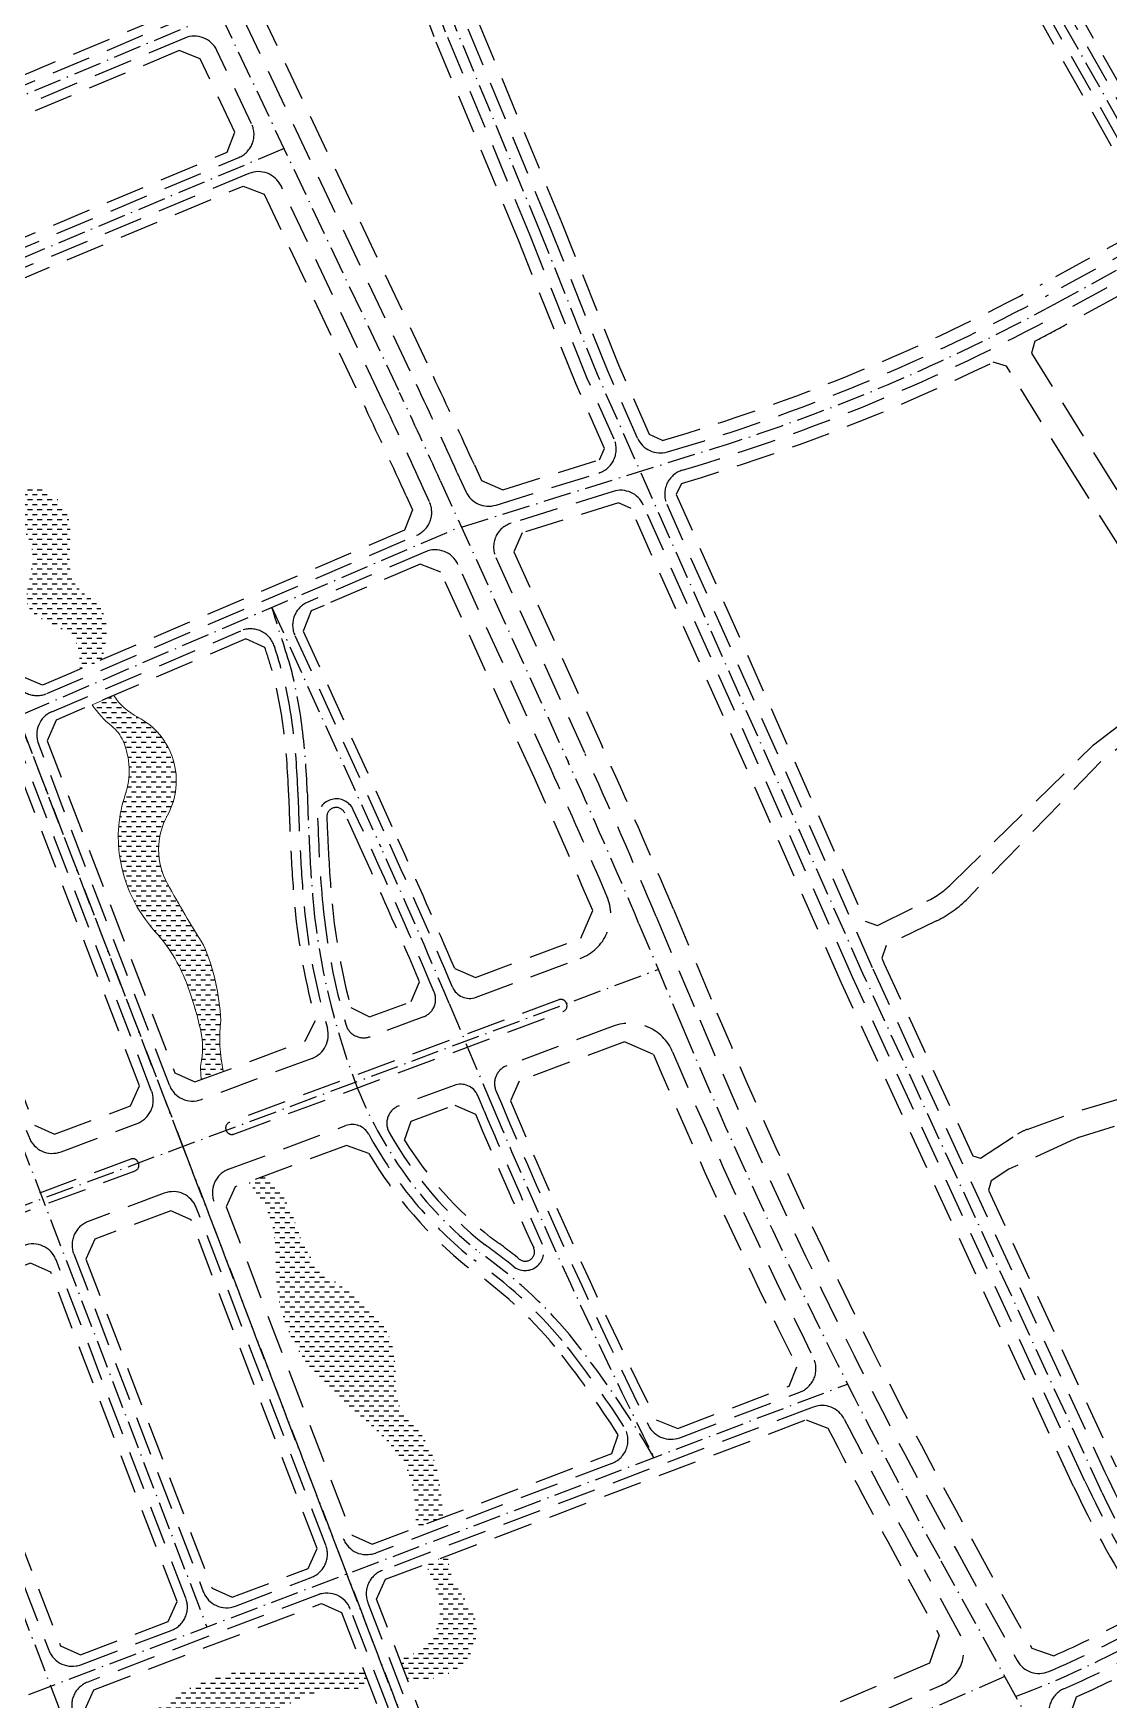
# Model space of a CAD drawing. Header units: metres. Extents: x 566631 to 571261, y 2062953 to 2068466.
# Drawn here: x 568621 to 568965, y 2066748 to 2067282 of the extents above; entities that cross this region are included whole.
import ezdxf

# ---------------------------------------------------------------- set-up
doc = ezdxf.new("R2010")
doc.units = ezdxf.units.M
doc.linetypes.add('ACAD_ISO10W100', pattern=[18.5, 12, -3, 0.5, -3])
doc.linetypes.add('HIDDEN', pattern=[0.375, 0.25, -0.125])
doc.layers.add('datMatNc', color=150, linetype='CONTINUOUS', lineweight=13)
for name, color, linetype in [('hacth sdd', 8, 'CONTINUOUS'), ('LogDg phu', 7, 'CONTINUOUS'), ('TimDg', 222, 'CONTINUOUS'), ('ViaHeSphu', 32, 'CONTINUOUS')]:
    doc.layers.add(name, color=color, linetype=linetype)
pattern_1 = [(0, (0, 0), (1.5875, 1.5875), [1.5875, -1.5875])]

msp = doc.modelspace()

# ---------------------------------------------------------------- hatches: boundary and pattern name
at = {"layer": 'hacth sdd'}
h = msp.add_hatch(dxfattribs=at)
h.set_pattern_fill('DASH', color=152, scale=0.5, style=0)
h.set_pattern_definition(pattern_1)
edge = h.paths.add_edge_path()
edge.add_spline(control_points=[(568642.6909907474, 2067081.656718879), (568643.9557225608, 2067087.753972657), (568646.0763747011, 2067097.977605951), (568627.5157975538, 2067107.115153983), (568637.7066085676, 2067129.212476865), (568617.066620036, 2067140.757007866), (568606.1704677234, 2067132.272288953), (568599.8667294513, 2067128.467855369), (568597.6494894732, 2067127.129706183)], knot_values=[0, 0, 0, 0, 16.38690248669728, 27.47690811883223, 51.77139964680522, 67.27100495666859, 81.75932370373806, 89.62035220182035, 89.62035220182035, 89.62035220182035, 89.62035220182035], degree=3, periodic=0)
edge.add_line((568597.6494894732, 2067127.129706183), (568599.6654187229, 2067121.874526604))
edge.add_spline(control_points=[(568599.6654187229, 2067121.874526604), (568605.062797923, 2067124.694980646), (568614.2485528367, 2067129.495087997), (568623.5461422052, 2067113.911817641), (568612.505555386, 2067095.520209587), (568635.4346351081, 2067091.998996147), (568635.463789054, 2067082.078575585), (568635.4741093527, 2067078.566814089)], knot_values=[0, 0, 0, 0, 15.35267875908165, 26.12859669931304, 44.17689687568978, 61.91366304143343, 71.63290256172705, 71.63290256172705, 71.63290256172705, 71.63290256172705], degree=3, periodic=0)
edge.add_line((568635.4741093527, 2067078.566814089), (568642.6909907474, 2067081.656718879))
h = msp.add_hatch(dxfattribs=at)
h.set_pattern_fill('DASH', color=152, scale=0.5, style=0)
h.set_pattern_definition(pattern_1)
edge = h.paths.add_edge_path()
edge.add_line((568639.4173456825, 2067067.201491285), (568646.352838826, 2067070.170919811))
edge.add_arc((568663.5887630297, 2067081.534962197), 20.64506097130172, 213.3977858624524, 242.5327366161788)
edge.add_arc((568643.4740359822, 2067042.840968673), 22.9648849016722, -28.835444207671515, 62.53273661526117, ccw=False)
edge.add_arc((568683.538124144, 2067020.78326388), 22.76993226152464, 151.164555792619, 208.835444207381)
edge.add_arc((569018.193113465, 2067205.031085331), 404.7924729407842, 208.8354442086333, 212.0630980584788)
edge.add_arc((568613.0875858751, 2066963.280932738), 67.62379833424417, 2.3290756034925835, 23.407623127158786, ccw=False)
edge.add_arc((568731.2059615363, 2066960.424688561), 50.86016497150175, 173.6736006729644, 192.2334379322533)
edge.add_line((568681.500708935, 2066949.647664632), (568674.4378116498, 2066947.018411031))
edge.add_arc((568702.2773333479, 2066950.473881843), 28.05315039206774, 177.1966367186162, 187.0754259420235, ccw=False)
edge.add_arc((568649.3138853167, 2066957.238092538), 25.52003525633916, 347.8019300784827, 372.1980699215173)
edge.add_arc((568568.9383185095, 2066939.863113979), 107.7521556199022, 12.19806992150905, 20.83042998479926)
edge.add_arc((568621.530711654, 2066959.873058985), 51.48175740036348, 20.83042998576011, 42.18610985882063)
edge.add_arc((568693.704221936, 2067025.284126184), 45.92267421643416, 188.8097362611894, 222.186109856922, ccw=False)
edge.add_arc((568690.2372125323, 2067024.746801488), 42.41427400646771, 161.3474367402612, 188.8097362619375, ccw=False)
edge.add_arc((568627.1202728819, 2067046.052479989), 24.20164006214303, 341.347436740274, 383.2432885593121)
edge.add_arc((568638.1638507083, 2067050.795643152), 12.18256322555442, 23.24328856522623, 51.41563216969261)
edge.add_arc((568664.9568504562, 2067084.377441551), 30.77790720031232, 213.9218100959488, 231.4156321602163, ccw=False)
h = msp.add_hatch(dxfattribs=at)
h.set_pattern_fill('DASH', color=152, scale=0.5, style=0)
h.set_pattern_definition(pattern_1)
edge = h.paths.add_edge_path()
edge.add_spline(control_points=[(568751.9382507658, 2066806.657930235), (568751.5669667763, 2066813.131724503), (568750.6949853628, 2066823.610451369), (568744.8014696791, 2066834.468296546), (568735.2517536047, 2066842.910059209), (568738.6246605031, 2066858.46240433), (568730.4592504117, 2066873.420045292), (568718.3670299683, 2066880.997748526), (568706.1464084976, 2066891.632900132), (568703.901644738, 2066907.094997874), (568697.1080211322, 2066914.025118019), (568694.8060761425, 2066916.187229611)], knot_values=[2.198903166016377, 2.198903166016377, 2.198903166016377, 2.198903166016377, 21.39537292435982, 33.47138073825516, 38.29174095013828, 58.51254343589169, 73.76217087905299, 86.77322002259834, 101.1194535368313, 120.7227479982377, 130.0488357856902, 130.0488357856902, 130.0488357856902, 130.0488357856902], degree=3, periodic=0)
edge.add_line((568694.8060761425, 2066916.187229611), (568689.5018252013, 2066914.212654542))
edge.add_spline(control_points=[(568689.5018252013, 2066914.212654542), (568692.713492345, 2066909.989077142), (568699.4617090328, 2066900.281293726), (568696.852824224, 2066878.611280009), (568706.7478324375, 2066853.791765982), (568726.6051762322, 2066839.232043653), (568742.397280972, 2066822.692870209), (568743.2863486035, 2066810.162167726), (568743.2807302622, 2066803.376736299)], knot_values=[5.269641743739612, 5.269641743739612, 5.269641743739612, 5.269641743739612, 20.62385438322913, 40.01522004950066, 67.61213281713046, 96.09970343737574, 113.6683857950819, 133.2103697376787, 133.2103697376787, 133.2103697376787, 133.2103697376787], degree=3, periodic=0)
edge.add_line((568743.2807302622, 2066803.376736299), (568751.9382507658, 2066806.657930235))
h = msp.add_hatch(dxfattribs=at)
h.set_pattern_fill('DASH', color=152, scale=0.5, style=0)
h.set_pattern_definition(pattern_1)
edge = h.paths.add_edge_path()
edge.add_spline(control_points=[(568740.8887352964, 2066753.72971723), (568748.0783637916, 2066754.748552813), (568760.2689827764, 2066756.476081909), (568764.7915495519, 2066775.413942331), (568754.9358865024, 2066784.206316019), (568753.8171828534, 2066791.643748246), (568753.4054425153, 2066794.381059702)], knot_values=[0, 0, 0, 0, 19.75709610141101, 33.49982772000882, 47.52128342127351, 55.68727061766852, 55.68727061766852, 55.68727061766852, 55.68727061766852], degree=3, periodic=0)
edge.add_line((568753.4054425153, 2066794.381059702), (568746.3137331873, 2066791.693307057))
edge.add_spline(control_points=[(568746.3137331879, 2066791.693307056), (568747.8287280351, 2066788.410394518), (568750.5209204801, 2066782.576526056), (568751.5158682184, 2066772.68836762), (568746.3544005583, 2066764.538346821), (568740.7255648274, 2066762.234861423), (568738.0466385856, 2066761.138572773)], knot_values=[0, 0, 0, 0, 10.83101356621794, 19.24713503848123, 28.67651403269452, 37.23967615408751, 37.23967615408751, 37.23967615408751, 37.23967615408751], degree=3, periodic=0)
edge.add_line((568738.0466385856, 2066761.138572773), (568740.8887352964, 2066753.72971723))
h = msp.add_hatch(dxfattribs=at)
h.set_pattern_fill('DASH', color=152, scale=0.5, style=0)
h.set_pattern_definition(pattern_1)
edge = h.paths.add_edge_path()
edge.add_spline(control_points=[(568642.6810681457, 2066730.535049294), (568646.0245115304, 2066732.131959262), (568654.8413736966, 2066735.972763153), (568673.2841592452, 2066732.379545306), (568692.3482100607, 2066738.092847701), (568705.2637233794, 2066749.860252033), (568717.552303837, 2066751.640294793), (568725.1183749018, 2066751.999055192), (568728.6489621965, 2066752.132080445)], knot_values=[2.037538045529151, 2.037538045529151, 2.037538045529151, 2.037538045529151, 12.92283508685492, 30.56854298129925, 56.24886423233919, 69.50986417143838, 81.63093308191607, 92.28693358420135, 92.28693358420135, 92.28693358420135, 92.28693358420135], degree=3, periodic=0)
edge.add_line((568728.6489621965, 2066752.132080445), (568726.3634884155, 2066758.08991609))
edge.add_spline(control_points=[(568726.3634884154, 2066758.08991609), (568721.4700388937, 2066757.52440842), (568710.324710204, 2066756.36607852), (568692.464019444, 2066759.214883329), (568670.9479095701, 2066753.855882332), (568656.7442156022, 2066741.709221777), (568645.6149606797, 2066738.16284825), (568640.4113007864, 2066736.45194101)], knot_values=[0.3817292014553431, 0.3817292014553431, 0.3817292014553431, 0.3817292014553431, 10.09873881557223, 33.95235276246883, 53.98492442330051, 74.322156693016, 88.77820302002543, 88.77820302002543, 88.77820302002543, 88.77820302002543], degree=3, periodic=0)
edge.add_line((568640.4113007864, 2066736.45194101), (568642.6810681457, 2066730.535049294))

# ---------------------------------------------------------------- linework, layer by layer
at = {"layer": 'datMatNc'}
msp.add_lwpolyline([(568639.4173456825, 2067067.201491285), (568646.352838826, 2067070.170919811, 0.1278144762844775), (568654.066399312, 2067063.21712576, -0.4212250568980408), (568663.5914701471, 2067031.765103868, 0.2570860864614343), (568663.5914701471, 2067009.801423892, 0.0140842278626441), (568675.146065812, 2066990.145838639, -0.0922327245287462), (568680.6555202557, 2066966.029085698, 0.0811600654907056), (568681.500708935, 2066949.647664632), (568674.4378116498, 2066947.018411031, -0.0431310651139757), (568674.2577550552, 2066951.845916543, 0.1068521351031149), (568674.2577550552, 2066962.630268532, 0.0376835987245718), (568669.647464167, 2066978.180147028, 0.0934523658063218), (568659.6770165535, 2066994.445168662, -0.1466702647726759), (568648.3233264236, 2067018.250895796, -0.1204037106217496), (568650.0507314157, 2067038.312101889, 0.1848690423174243), (568649.3576459493, 2067055.60332397, 0.1235479594197089), (568645.7617054372, 2067060.318639018, -0.0764797914470077)], format="xyb", close=True, dxfattribs=at)
at = {"layer": 'LogDg phu', "linetype": 'HIDDEN', "ltscale": 50}
for points in [[(568890.5373183163, 2067396.414980214), (568904.5084841854, 2067371.454170678, 0.0271892968854637), (568940.0148065076, 2067310.897184647), (568986.1385874138, 2067229.344394953, 0.4084788244122654), (568996.902989198, 2067226.243338298), (569030.8643169932, 2067244.580951673, -0.0430807900198808), (569110.3254321441, 2067279.021918524), (569129.8253794094, 2067285.546431581, 0.448039578857615), (569134.535254803, 2067296.518640621), (569118.8376494078, 2067330.125789921), (569094.1648233071, 2067383.790259986), (569071.1562221436, 2067433.317769002, 0.0297455351586553), (569063.0339720732, 2067448.386432982, 0.339472375304798), (569048.2337013534, 2067453.998238732), (568895.2143982225, 2067407.983447348, 0.4796569134091218)], [(568616.9097168403, 2067051.793158609, 0.4254584715059539), (568606.2917006997, 2067056.282164513), (568582.3727476159, 2067046.041274624, 0.4030554755306479), (568578.0522456575, 2067035.821734878), (568619.2174104443, 2066928.511255909, 0.4113089072316717), (568629.4776807821, 2066923.879174233), (568653.8452976253, 2066932.950330405, 0.4171241956447262), (568658.5235930772, 2066943.312966342)], [(568790.4646704607, 2066968.870040431, 0.4142135623241873), (568791.5824336594, 2066971.313522667), (568791.5126589695, 2066971.500956646, 0.4142135624297197), (568789.0691767347, 2066972.618719844), (568683.4820867564, 2066933.312578834, 0.4142135623499245), (568682.3643235577, 2066930.869096599), (568682.4340982467, 2066930.681662619, 0.4142135624297197), (568684.8775804818, 2066929.56389942)], [(568653.200223531, 2066917.77159925, 0.4142135623143804), (568654.3179867296, 2066920.215081486), (568654.2482120381, 2066920.402515469, 0.4142135624297198), (568651.8047298032, 2066921.520278668), (568589.008550876, 2066898.143600095, 0.4190676819361066), (568587.901997556, 2066895.670750386), (568587.9748735353, 2066895.484470896, 0.4093760470295618), (568590.4071458915, 2066894.396075172)], [(568672.8506846963, 2066905.964711528, 0.4113089072274461), (568662.5904143585, 2066910.596793205), (568638.2227975158, 2066901.525637033, 0.4171241956482814), (568633.5445020639, 2066891.163001095), (568675.0953345004, 2066782.847153131, 0.4130355195380142), (568685.3998167769, 2066778.231678663), (568709.7124562893, 2066787.446151246, 0.415392587362401), (568714.3465398033, 2066797.792179974)], [(568627.8643151422, 2066889.217961669, 0.41130890726263), (568617.6040448034, 2066893.850043348), (568588.5503477972, 2066883.034434064, 0.4171241956401709), (568583.8720523454, 2066872.671798126), (568625.534953955, 2066764.063805173, 0.4130355195375067), (568635.8394362311, 2066759.448330705), (568664.8275833437, 2066770.434817247, 0.4153925873500219), (568669.4616668578, 2066780.780845975)], [(568911.7173281419, 2066752.883585856, 0.4416603488642011), (568917.4312023133, 2066769.67755458), (568906.3336980889, 2066789.806998151, -0.0075862808227402), (568880.6074770996, 2066838.193119806, 0.3819979999901298), (568870.6524617691, 2066842.025827975), (568732.4938668645, 2066789.663821589, 0.4153925873090499), (568727.8597833515, 2066779.317792861), (568759.8896091563, 2066695.821565741, 0.4273845288264494), (568770.5554996554, 2066691.35324213)], [(568729.9323147297, 2066735.825750205, 0.4011641289369684), (568734.2049900207, 2066746.024628077), (568722.2261156989, 2066777.251485729, 0.413035519527469), (568711.9216334224, 2066781.866960198), (568638.0486133671, 2066753.869139657, 0.4153925873483075), (568633.4145298532, 2066743.523110929), (568646.7745176696, 2066708.695928794, 0.4273845288333998), (568657.4404081691, 2066704.227605183)]]:
    msp.add_lwpolyline(points, format="xyb", close=True, dxfattribs=at)
for points in [[(568823.8808621631, 2067148.23461511, -0.3761676021640667), (568814.3129875032, 2067152.668229661), (568804.644852943, 2067174.477055077), (568786.3257847361, 2067220.24098721), (568759.3109093636, 2067285.365499977), (568735.3083044661, 2067351.057917455, -0.4313641506696754), (568740.5186491343, 2067361.464527991), (568873.6348239725, 2067401.494203267, -0.3516646878205615), (568882.9194823618, 2067397.740457098), (568899.2226314208, 2067368.613338987, 0.0270689173346393), (568934.895333048, 2067307.761125763), (568980.7244374447, 2067226.72936212, -0.4187821846252021), (568977.5903873671, 2067215.767108886), (568946.0937878478, 2067198.595380023, -0.0526550748731018), (568823.880862199, 2067148.234614989)], [(568712.1603026239, 2067352.716220227, 0.003422760220562704), (568680.2756923755, 2067342.014943622, 0.4500697631107843), (568671.6488157967, 2067321.282653321, -0.0023636765255383), (568679.8433765064, 2067304.178278298), (568743.4216999395, 2067169.846199458, -0.0038824073437812), (568756.5293794118, 2067141.586089865), (568759.2755277443, 2067135.542910464, 0.3783472389600339), (568768.9423374954, 2067131.215911942), (568801.8587960534, 2067141.489706057, 0.4482345643548724), (568806.7888196004, 2067152.368573563), (568798.1936817975, 2067171.756994214), (568779.8433093438, 2067217.59912931), (568752.7875878139, 2067282.822109536), (568728.3083047315, 2067349.819141345, 0.4013233229618085), (568718.3834390885, 2067354.701767802, 0.0017123829861753), (568712.1603020539, 2067352.71622004)], [(568658.9325399725, 2067319.992666756, 0.3875075220764906), (568640.1424902645, 2067327.447706429), (568612.3692214862, 2067316.940588594), (568583.9104109528, 2067304.844051638), (568538.8130756625, 2067285.949553308, 0.4142135623557235), (568534.5259200574, 2067275.479582113), (568547.2779772093, 2067245.043008088, 0.4142135623652329), (568557.7479484039, 2067240.755852483), (568665.8890156965, 2067286.06387794, 0.4275449078348104), (568670.0286069319, 2067296.864816688), (568668.9968778957, 2067299.044715414, 0.0029137928370708), (568658.9325399693, 2067319.992666754)], [(568555.7793486449, 2067224.751958738), (568565.8264239784, 2067200.771627689, 0.4142135623635859), (568576.2963951732, 2067196.484472083), (568686.4443554385, 2067242.633328506, 0.4275449078285262), (568690.5839466739, 2067253.434267254), (568679.4498043128, 2067276.9591482, 0.4010067137206239), (568669.1273974874, 2067280.915336252), (568560.06650425, 2067235.221929933, 0.4142135623685271), (568555.7793486447, 2067224.751958738)], [(568747.6100409415, 2067132.208117046), (568745.6044699164, 2067136.621580572, 0.0038824073302834), (568732.575201394, 2067164.712636436), (568700.0051440552, 2067233.528598765, 0.4010067137192772), (568689.6827372301, 2067237.484786816), (568578.3105569968, 2067190.823017112, 0.4053206808252015), (568573.9326818968, 2067180.579176582), (568614.3249483308, 2067075.283510207, 0.4254584714605873), (568624.94296447, 2067070.794504302), (568743.4755012605, 2067121.544160993, 0.4206687823881205), (568747.6100409415, 2067132.208117046)], [(568949.4445142562, 2067192.449435626, -0.0516709319588205), (568828.7315101598, 2067142.392118137, 0.4520495027428676), (568823.7043981293, 2067131.483622282), (568889.7574407894, 2066982.484943522), (568964.1041924723, 2066821.204313587, 0.0332387489644907), (568983.1352221546, 2066786.730855259, 0.4203516407607388), (568995.7286585148, 2066784.124570862, 0.0197184345220533), (569014.6012081716, 2066797.91985202), (569058.4361536249, 2066832.694133925, -0.0736620386409435), (569084.7875464247, 2066847.714258181), (569152.4335822924, 2066874.029920745, 0.4366861312330234), (569156.7467406453, 2066884.944572262), (569115.7493986392, 2066970.443924688), (569088.8976061376, 2067026.44294214), (569011.6915654507, 2067172.304856494, 0.0164333376713954), (568995.4721269383, 2067200.653546207), (568992.0484714364, 2067206.707010425, 0.4096596515468622), (568981.2556179704, 2067209.792630007), (568949.4445143007, 2067192.449435649)], [(568957.7558849133, 2066818.254834072), (568883.3788792758, 2066979.601094001), (568816.1718333814, 2067131.202907306, 0.3809917600443357), (568806.4747361845, 2067135.59738288), (568773.7641851355, 2067125.387856048, 0.4510131724016183), (568768.8644490341, 2067114.441511491), (568797.5061884682, 2067051.412443587, -0.007087609813752332), (568820.2968266461, 2066999.31090412), (568834.2499174622, 2066966.140044905, 0.02642406657281942), (568916.842483718, 2066795.60056567), (568936.042787409, 2066760.77368732, 0.384516288836989), (568946.1743029015, 2066757.271946006, 0.02677567969332722), (568974.6798634053, 2066771.215738378, 0.4330856724836992), (568977.509573656, 2066782.537366415, -0.03365917659321261), (568957.7558849005, 2066818.254834099)], [(568754.9440272364, 2066976.705435112, 0.4013463860179203), (568762.5624671736, 2066973.421683433), (568795.9479531253, 2066985.849856402, 0.4283076878508445), (568804.5058270307, 2067005.807319299, 0.0055691158506067), (568786.5812790791, 2067046.44793406), (568756.7138425858, 2067112.174273314, 0.4077876735345745), (568746.2818364145, 2067116.21888333), (568708.5820219179, 2067100.077723317, 0.4206687822942198), (568704.4474822389, 2067089.413767265), (568734.6879594809, 2067022.866513808, -0.006506451846918), (568754.9440272611, 2066976.705435123)], [(568709.9514135617, 2066953.836547685), (568674.4640503376, 2066940.62592409, -0.4113089072063473), (568664.2037799989, 2066945.258005768), (568622.210224843, 2067054.727955438, -0.4030573601334253), (568626.530774493, 2067064.947515603), (568687.0956403323, 2067090.878337909, -0.4435910959228001), (568697.8744627293, 2067085.928579678, -0.0487256973396804), (568703.6798101054, 2067060.601970824, -0.0254737783823164), (568705.410579381, 2067039.125118717, 0.0053214994487347), (568706.1592470101, 2067020.474534956, 0.0088902166323174), (568707.3886660296, 2067002.5661966, 0.0446714079429164), (568714.8527961868, 2066963.531050714, -0.3915047555011946), (568709.9514135617, 2066953.836547685, 5.552643686455902)], [(568720.746778461, 2066964.744027008, -0.0451479992057853), (568713.3628658629, 2067003.123481882, -0.0139193152008694), (568711.7419950668, 2067030.843796818, -0.8161875295811157), (568723.1828707991, 2067033.550346475, -0.0082788445160583), (568749.1078089973, 2066975.100352341, -0.4273209552340473), (568745.6768165886, 2066967.135784632), (568728.6058471948, 2066960.780898539, -0.4366718292284395), (568720.7467793573, 2066964.744027266)], [(568817.8250768329, 2066836.148860676, 0.3861264748968446), (568827.8318525982, 2066832.213316005), (568866.3552822993, 2066846.813667666, 0.4435265676684345), (568870.6838573542, 2066857.855365279, -0.0149544042924038), (568825.5217433759, 2066955.966421942, 0.4010578433283185), (568806.4814643109, 2066964.162071849), (568772.3516225312, 2066951.456802927, 0.4265118687917944), (568768.9142410068, 2066943.507366166), (568770.6477632303, 2066939.386241866, 0.0152351769653123), (568817.8250768984, 2066836.148860708)], [(568774.4848528904, 2066887.159767217, 0.7913794104138381), (568783.74663906, 2066894.274188695, -0.00624228429701), (568765.1171411232, 2066937.05982421), (568763.091675967, 2066941.874988136, 0.4020212826480682), (568755.4678132774, 2066945.171589586), (568737.8305437561, 2066938.605891047, 0.4617473282342625), (568734.7046667443, 2066930.02300513, 0.0954076076950561), (568765.4204084413, 2066894.006522352, -0.0185013721038563), (568774.4848528901, 2066887.159767217)], [(568806.0724649543, 2066823.966524005), (568730.2846897222, 2066795.243012662, -0.4130355195564359), (568719.9802074459, 2066799.858487131, 7.44265e-11), (568678.5308716185, 2066907.909750952, -0.4171241956571831), (568683.2091670709, 2066918.272386891), (568720.7734709639, 2066932.25617814, -0.3742216240435908), (568728.1470574738, 2066929.482360131, 0.1011089872985798), (568761.8283046192, 2066889.196727648, -0.0651947867272916), (568790.1529589137, 2066863.394264623, -0.0251464230253944), (568809.9638348689, 2066835.777779675, -0.4770633439102991), (568806.0724649543, 2066823.966524005, -1.448410529106205)], [(568880.6074771275, 2066838.193119821, 0.0075862808186762), (568906.3336980748, 2066789.806998177)], [(569070.630887409, 2066676.376289715), (568990.9679238448, 2066765.167372672, 0.353507188049236), (568981.040659413, 2066766.768829654, -0.02767274996525433), (568951.0257109122, 2066751.736150939, 0.4422778681918337), (568947.2013002917, 2066740.533581892), (568998.9395697357, 2066646.687023768)]]:
    msp.add_lwpolyline(points, format="xyb", dxfattribs=at)
at = {"layer": 'TimDg', "linetype": 'ACAD_ISO10W100', "ltscale": 0.75}
for p, q in [((568688.9541659714, 2066588.968687763), (568490.8508270073, 2067105.389897295)), ((568932.0403804118, 2066755.605962507), (568762.1498994393, 2066681.553225998))]:
    msp.add_line(p, q, dxfattribs=at)
for points in [[(568480.9050689571, 2067725.35499461, 0.0228170072930688), (568589.9789323104, 2067474.369792197), (568662.6775768234, 2067325.99385932, -0.0033828700999223), (568674.4201271686, 2067301.611496925), (568737.9984506669, 2067167.279417947, -0.0038824073302669), (568751.0669246108, 2067139.103835335), (568792.0437337735, 2067048.930188823, -0.0070876098733844), (568814.7662046282, 2066996.984486253), (568828.719295355, 2066963.813627249, 0.0264240665818992), (568911.5880908637, 2066792.703781983), (569143.2825228443, 2066372.439919047, -0.0075170620276079)], [(568879.3004171025, 2067410.348513416), (568901.8655288114, 2067370.033806625, 0.02712889825126726), (568937.4551294377, 2067309.329049719), (568998.0555264059, 2067202.179736882, -0.01640491273746142), (569014.3430417395, 2067173.708307059), (569086.933054853, 2067036.567246833, -0.009925750524939258), (569095.8689460992, 2067018.842848318), (569164.801195788, 2066875.085657697)], [(569436.4645401516, 2065958.833511514), (569419.7120737337, 2066058.035157271), (569398.6123093432, 2066145.497084146, 0.06370524413987583), (569389.5779055847, 2066169.213708581), (569363.049732508, 2066218.805629126, 0.02108141093095045), (569320.1954484651, 2066291.38667541), (569273.1956072401, 2066363.830868127), (569085.6119489634, 2066661.709498525, 0.04234246792433702), (569070.3325542028, 2066681.949813842), (568996.0890019117, 2066764.700506453, -0.07496954107545066), (568963.3246234639, 2066814.534993951), (568886.5681600325, 2066981.043018761), (568801.4192673704, 2067173.117024646), (568783.08454704, 2067218.92005826), (568756.0492485889, 2067284.093804757), (568726.9781402784, 2067363.65814337)], [(568757.8662385852, 2067124.141251684), (568839.3292858482, 2067149.567272958, 0.04919189264310714), (568947.7691510597, 2067195.522407828), (568988.477787002, 2067217.716475425), (569032.5272326069, 2067241.501225766, -0.04308079003008181), (569111.4359864834, 2067275.702781729), (569145.7460788821, 2067287.182640767)], [(568935.5398505571, 2066749.25837431, 0.07823983074082143), (569016.7764212387, 2066795.177873151), (569060.6037332654, 2066829.946099456, -0.07363796494969055), (569086.0564798876, 2066844.452386346), (569219.139179536, 2066896.224221495, 0.02429732887374502), (569228.009814505, 2066900.181245167), (569317.737942478, 2066945.55430153), (569392.0541306247, 2066998.827337133), (569473.7454418534, 2067049.301371645), (569540.7593714424, 2067085.76478985), (569799.6435515523, 2067227.605988907)], [(568723.794739515, 2066946.185393137, -0.0665020849606936), (568710.375768877, 2067002.844800645, -0.0088802367702446), (568709.1553824958, 2067020.626758974, -0.0053214994460991), (568708.409276105, 2067039.213537935, 0.02547377838074799), (568706.6539678915, 2067060.99488998, 0.0318095289004678), (568702.9369554681, 2067079.819417418, 0.0014072373456746), (568697.0642699646, 2067098.409807026, -0.0016399706206053)], [(568697.0642699646, 2067098.409807026), (568731.9567321335, 2067021.625386427, -0.0070876098733642), (568753.9293614499, 2066971.393892041), (568767.8824521768, 2066938.223033038, 0.0165733853443679), (568819.5849097379, 2066825.879496915)], [(568723.794739515, 2066946.185393137, 0.1341760912138158), (568763.6235157811, 2066891.602249516, -0.0651054171454688), (568792.4724337389, 2066865.297400694, -0.0351068634213926), (568819.5849097379, 2066825.879496915, -0.0339742525480065)]]:
    msp.add_lwpolyline(points, format="xyb", dxfattribs=at)
for points in [[(568680.4339530215, 2067288.905126499), (568428.3145385685, 2067183.274276586)], [(568779.2243520903, 2066637.043075203), (568668.5414550261, 2066925.574282581), (568567.3101484217, 2067189.46682509), (568526.3489951399, 2067287.232790139)], [(568526.3489951399, 2067287.232790139), (568567.3101484217, 2067189.46682509), (568668.541455026, 2066925.574282581), (568779.2243520905, 2066637.043075203), (568821.57940284, 2066539.872865387)], [(568700.9892927632, 2067245.474577065), (568442.8628293169, 2067137.326944808), (568204.5992319338, 2067036.055926785)], [(568341.7004456655, 2066946.523555873), (568426.0948480943, 2066982.39436091), (568757.7517762247, 2067124.393137779)], [(568571.4593534006, 2067044.632113848), (568676.2182886275, 2066771.543652431)], [(568468.9050810833, 2066851.299466678), (568820.9249027671, 2066982.343335299)], [(568515.3525090639, 2066710.575639699), (568881.6367267885, 2066849.397090167)]]:
    msp.add_lwpolyline(points, dxfattribs=at)
at = {"layer": 'ViaHeSphu', "linetype": 'HIDDEN', "ltscale": 50}
for points in [[(568980.9886178079, 2067427.511399524), (568982.9511507035, 2067422.901595849), (568985.8948927223, 2067415.580152477, -0.0090442445800057), (568986.6680133834, 2067413.552074748), (568998.872354774, 2067381.525565163, 0.0060160881197469), (569000.5511517121, 2067377.453471624), (569011.5296627571, 2067351.834348294, 0.0070068859328498), (569016.3798202585, 2067342.181874271), (569029.6374020749, 2067319.569061023, -0.0154590951797591), (569041.2520555643, 2067297.034773654), (569058.5914167522, 2067264.708672142), (569057.9777699164, 2067262.607999196, 0.0154823119974834), (569028.9638419707, 2067248.100638405), (568995.070729764, 2067229.799858428), (568988.2096733222, 2067231.776422028), (568942.5743634254, 2067312.465532019, -0.0272501181002294), (568907.1514979978, 2067372.874430324), (568894.0552813264, 2067396.272060347), (568896.4013726825, 2067402.074971841), (568980.9886178079, 2067427.511399524)], [(568932.3354181624, 2067306.193411325), (568977.6594275045, 2067226.054720838), (568975.7309152657, 2067219.309187422), (568944.1790869269, 2067202.107348187, -0.0527453297319702), (568822.2723457782, 2067151.919332501), (568818.1756534183, 2067153.824902383), (568808.331236455, 2067176.03137557), (568790.0300563889, 2067221.750620295), (568763.038521678, 2067286.818865943), (568740.0137885646, 2067349.834958839), (568743.0860402938, 2067355.971160809), (568875.0543125038, 2067395.655647608), (568882.2846044622, 2067392.732472666), (568896.5797917843, 2067367.192768149, 0.0270093493139323), (568932.3354181992, 2067306.193411269)], [(568714.0304150466, 2067347.015108096, 0.003747319995193996), (568679.2153144557, 2067335.305135292), (568675.6749294078, 2067326.725615205, -0.0027539419106697), (568685.266625714, 2067306.745059947), (568748.8449492771, 2067172.412980832, -0.0038824073437812), (568761.9918340001, 2067144.068344862), (568764.2339561258, 2067139.13432652), (568771.0754214742, 2067136.071991456), (568802.0869462858, 2067145.751222913), (568803.7348746258, 2067149.387634362), (568794.5072982857, 2067170.202673722), (568776.1390376913, 2067216.089496225), (568749.0599754995, 2067281.368743571), (568725.6425385086, 2067345.459622608), (568719.1576587439, 2067348.653553948, 0.001651954186957379), (568714.0304149371, 2067347.01510806, -0.001651954186957379)], [(568941.722927815, 2067183.795660421), (568940.6475218675, 2067179.868164644), (568961.3213698915, 2067146.714259121), (568976.516073294, 2067122.548476782), (568996.0949380861, 2067097.09795653), (569033.6340570588, 2067035.480461649), (569068.5530020446, 2066972.523924849), (569071.2598130225, 2066971.494037173), (569102.9902779416, 2066983.206136186), (569104.5075716822, 2066986.950056189), (569082.479970066, 2067032.88829466), (569009.0400891579, 2067170.901405936, 0.0164620211412331), (568992.8888118704, 2067199.127206311), (568988.9829838916, 2067206.033213614), (568984.8721389286, 2067207.208482393), (568951.3592151786, 2067188.937467463, -0.0044948565201944), (568941.7229277625, 2067183.795660393)], [(568891.231393385, 2066996.426868556), (568907.1089140181, 2067004.208381314, 0.0846883141598826), (568915.2936854293, 2067010.109419143), (568960.5037601474, 2067054.314619864), (568973.3314109275, 2067064.234096489), (568994.3249683632, 2067076.609773951), (568994.6787714944, 2067082.124063815), (568988.6633776247, 2067091.997857105), (568969.123377624, 2067117.397857105), (568953.6933776354, 2067141.937857148), (568932.5867378034, 2067175.785815243), (568928.3097149429, 2067177.002596482, -0.0411649245540404), (568828.3816131866, 2067138.141872902), (568826.7195560834, 2067134.552055028), (568887.3217014142, 2066997.84919895), (568891.231393385, 2066996.426868556)], [(568954.1282352498, 2066816.569515571), (568879.7339869819, 2066977.95317999), (568812.2858784155, 2067130.098768697), (568808.2063031007, 2067131.947527527), (568777.3290657935, 2067122.310209517), (568774.6246917176, 2067116.268453423), (568802.9686432673, 2067053.89469812, -0.007087609813751999), (568825.8274488426, 2067001.637321563), (568839.7805396467, 2066968.466462376, 0.02642406657282064), (568922.0968764414, 2066798.497349596), (568940.7231691396, 2066764.71165326), (568947.7336960894, 2066762.300685653, 0.02326200018500943), (568972.1135035113, 2066774.365678076), (568973.7336917724, 2066781.014082053, -0.0330462091058888), (568954.1282352614, 2066816.569515546)], [(568744.4409334618, 2066978.407590692, 0.0057721930088489), (568726.494277439, 2067019.143131664), (568720.4174732803, 2067032.515758802, 0.8228327963235781), (568714.6885234476, 2067031.157755847, 0.0029486964714969), (568715.147653467, 2067020.931207009, 0.0088597964511882), (568716.349956811, 2067003.40224263, 0.0395363042741095), (568722.3609263464, 2066970.173581162), (568728.3789072911, 2066967.098671901), (568741.712023331, 2066972.06209441), (568744.4409334618, 2066978.407590692)], [(568755.6891728042, 2066938.851738907), (568762.3137034383, 2066935.987254304), (568762.3518300696, 2066935.896615382, 0.0062422843242494), (568781.0112310143, 2066893.042302917, -0.7913794096343179), (568776.380337924, 2066889.485092186, 0.0183450468077182), (568767.21899262, 2066896.409538715, -0.0858885837738039), (568739.6150711261, 2066927.6151929), (568741.7628720059, 2066933.667495805), (568755.6891728042, 2066938.851738907)], [(568967.1702055701, 2066932.020904973), (568955.8141726084, 2066928.463560598, 0.0303916312703421), (568955.4737264102, 2066928.333726841), (568953.2684937662, 2066927.335403376), (568933.3429999999, 2066918.315), (568927.6579620976, 2066914.542977027), (568926.8287062685, 2066911.620926592), (568967.7317502997, 2066822.889831308, 0.0349922405754606)], [(568868.4058031896, 2066837.966112239), (568875.3556327303, 2066835.285327607, 0.0075596514470348), (568901.079305286, 2066786.91021437)], [(569004.1939625242, 2066649.583807574), (568952.8333923396, 2066742.745267881), (568955.0063165502, 2066749.113966248, 0.02410838234794035), (568981.4866255446, 2066762.42151268), (568989.159749502, 2066761.193013408), (569067.2177710151, 2066674.190773552), (569066.134491024, 2066668.136100336), (569021.2297055587, 2066644.468969582)]]:
    msp.add_lwpolyline(points, format="xyb", dxfattribs=at)
for points in [[(568643.383845514, 2067322.258949021), (568653.0094617069, 2067318.449117353, -0.0030657955544431), (568663.5736286229, 2067296.477933902), (568664.6463397364, 2067294.211445797), (568662.173722204, 2067287.759941531), (568556.588670481, 2067243.522813758), (568550.0449384846, 2067246.202286011), (568538.4521592555, 2067273.871898761), (568541.1316315089, 2067280.415630758), (568586.2432530301, 2067299.316114612), (568614.6052024462, 2067311.371480341)], [(568739.6384022865, 2067123.16471311), (568631.8146154996, 2067077.000003306), (568623.5829769223, 2067073.475630647), (568617.1957518196, 2067076.175974178), (568576.7873919213, 2067181.513593439), (568579.6081958397, 2067188.11402512), (568687.8678968812, 2067233.471754739), (568694.6184835989, 2067230.884510217), (568727.1519521214, 2067162.145854925, -0.0038824073302738), (568740.1420152218, 2067134.139325808), (568742.1662835468, 2067129.684716967)], [(568751.2690848078, 2067109.65307468), (568744.6041122754, 2067112.237161981), (568713.8381106983, 2067099.064711106), (568709.6605978791, 2067097.276110718), (568707.1327166187, 2067090.75610686), (568737.4191868281, 2067024.10764119, -0.0058450247397376), (568755.6993373446, 2066982.598744077), (568762.3408221612, 2066979.741427891), (568796.1218478644, 2066992.316845586), (568799.9479867428, 2067001.202946733, 0.0058760334058934), (568781.1188243845, 2067043.965679296)], [(568694.856193846, 2067085.524901326), (568688.7527711642, 2067088.324433341), (568627.884036838, 2067062.263509864), (568625.078408148, 2067055.627249777), (568665.912539102, 2066949.179718869), (568672.3891865629, 2066946.255784212), (568707.7311618092, 2066959.412285283), (568711.0626644188, 2066965.969733068, -0.0409388741443204), (568704.4015574893, 2067002.287667521, -0.0089000415916636), (568703.1631115244, 2067020.32231094, -0.0053214994461256), (568702.411882657, 2067039.036699499, 0.0254737783807321), (568700.7056523192, 2067060.209051668, 0.0315806466967592), (568697.1702168026, 2067078.157181038, 0.0005583896675777)], [(568921.7774383703, 2066922.578657092), (568924.2937357342, 2066921.849037884), (568936.1335324643, 2066929.511928009, -0.0579261685362846), (568939.239420194, 2066931.045678485), (568956.8297365115, 2066937.326837448), (568981.7039999999, 2066944.567), (569007.6869999999, 2066951.020999999), (569018.6866934432, 2066954.158564062), (569036.0286886438, 2066958.517323628), (569058.9334972266, 2066966.952521939), (569060.0561343485, 2066969.996718965), (569025.8526228713, 2067030.95465227), (569001.7582119305, 2067070.503722241), (568998.2581596186, 2067071.450085634), (568977.3254158685, 2067060.137115571), (568962.9018330568, 2067048.954329237), (568920.2840598328, 2067005.200634842, -0.0846883141605385), (568910.1895084257, 2066997.922688186), (568894.0704092919, 2066990.02277872), (568892.5923642957, 2066985.959938834), (568893.4023330829, 2066984.132857534)], [(568819.3734893346, 2066955.096508825), (568810.0941972764, 2066959.1047032), (568776.3167441494, 2066946.530615441), (568773.5696166436, 2066940.177413513, 0.0151188513377494), (568820.3098961738, 2066837.892168555), (568827.2060309862, 2066835.184363856), (568862.9676364922, 2066848.737986173), (568865.4107864175, 2066854.983993855, -0.0152064002932064)], [(568808.0700412302, 2066833.173590214, 0.0259829699384383), (568787.8336360937, 2066861.490928586, 0.0652846825862738), (568760.0347673703, 2066886.789962383, -0.0911024672180439), (568728.175476969, 2066923.342513803), (568721.0201505028, 2066925.945753152), (568685.2835690217, 2066912.642354875), (568682.3885179735, 2066906.229685913), (568722.77399724, 2066800.95171251), (568729.240265195, 2066798.055410314), (568806.0550019771, 2066827.16813934)], [(568767.3542971619, 2066698.684840027), (568760.9799984926, 2066701.355262084), (568730.653544141, 2066780.411093848), (568733.5382156835, 2066786.851395272), (568868.4058031896, 2066837.966112239), (568875.3556327303, 2066835.285327607, 0.0075596514454939), (568901.0793052807, 2066786.91021438), (568911.0063339811, 2066768.90386268), (568907.9690144404, 2066759.976706106)]]:
    msp.add_lwpolyline(points, format="xyb", close=True, dxfattribs=at)
for points in [[(568575.1371172504, 2067199.251433358), (568682.7290619463, 2067244.329392096), (568685.2016794786, 2067250.780896361), (568674.0631438568, 2067274.315059651), (568667.3125571392, 2067276.902304173), (568561.2257821738, 2067232.454968658), (568558.5463099204, 2067225.911236661), (568568.5933852536, 2067201.930905611)], [(568614.0389133521, 2067050.900694639), (568607.6516882491, 2067053.60103817), (568583.7260576524, 2067043.357289306), (568580.9204289622, 2067036.721029218), (568620.9261695507, 2066932.432969002), (568627.4028170116, 2066929.509034346), (568651.7708956667, 2066938.580362439), (568654.6659467146, 2066944.993031401)], [(568671.1419255848, 2066902.042998449), (568664.6652781239, 2066904.966933104), (568640.2971994691, 2066895.895605012), (568637.4021484209, 2066889.48293605), (568677.8891242947, 2066783.940378512), (568684.3553922498, 2066781.044076316), (568708.6681074614, 2066790.258577588), (568711.5527790036, 2066796.698879011)], [(568626.1555560329, 2066885.296248584), (568619.6789085721, 2066888.220183241), (568591.5619657878, 2066877.753292659), (568588.6669147399, 2066871.340623696), (568629.263845271, 2066765.511433346), (568635.730113226, 2066762.615131149), (568663.7832345162, 2066773.247243589), (568666.6679060585, 2066779.687545011)], [(568650.575119531, 2066709.956619946), (568637.1433921724, 2066744.970814684), (568640.0280637147, 2066751.411116106), (568712.9660579504, 2066779.054562545), (568719.4323259053, 2066776.158260349), (568731.3255977253, 2066745.154553642), (568728.5328954684, 2066738.48837208), (568656.9494182003, 2066707.286197889)]]:
    msp.add_lwpolyline(points, close=True, dxfattribs=at)

doc.saveas('drawing.dxf')
